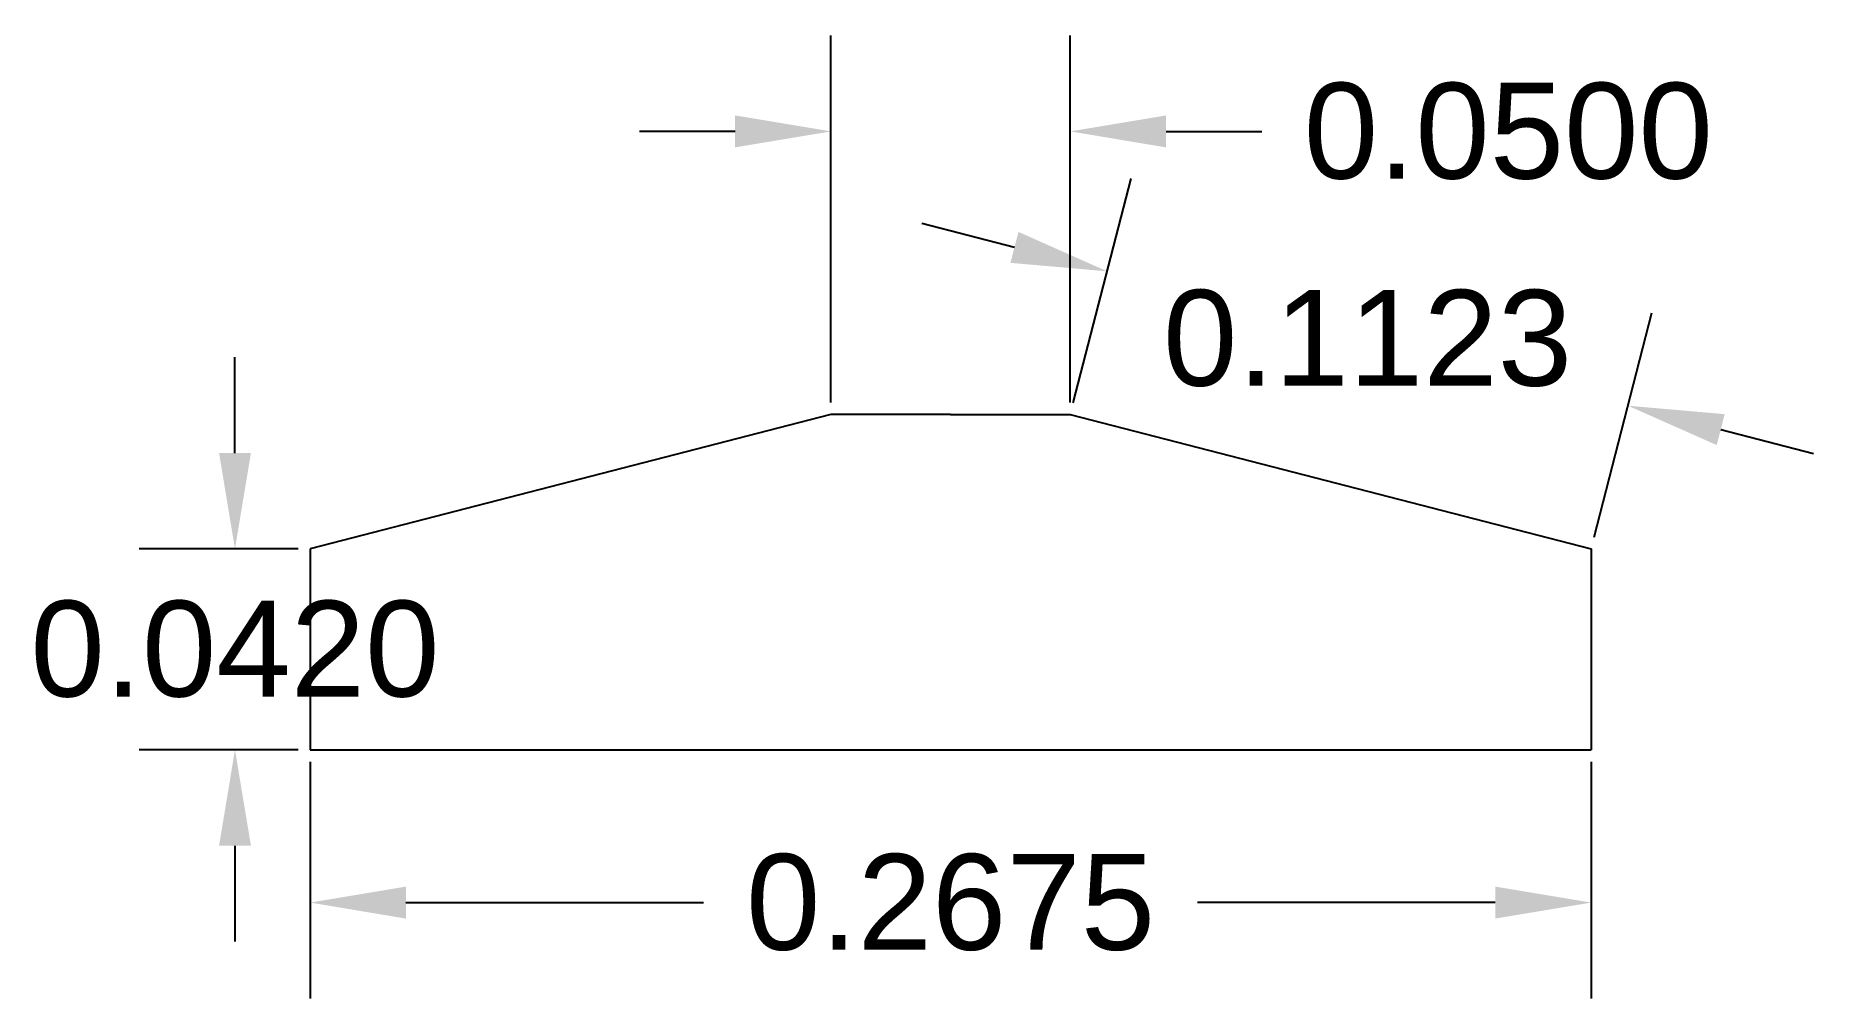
# Model space of a CAD drawing. Header units: metres. Extents: x 23.825 to 24.196, y 15.025 to 15.226.
import ezdxf

# ---------------------------------------------------------------- set-up
doc = ezdxf.new("R2010")
doc.units = ezdxf.units.M
doc.header["$MEASUREMENT"] = 0
doc.layers.add('dim', color=30, linetype='Continuous')
doc.layers.add('sup_clop', color=63, linetype='Continuous')
doc.styles.get("Standard").update_dxf_attribs({"font": 'arial.ttf'})
doc.dimstyles.get("Standard").update_dxf_attribs({"dimtxt": 0.02, "dimasz": 0.02, "dimexe": 0.02, "dimexo": 0.0025, "dimgap": 0.01, "dimtad": 0, "dimtih": 1, "dimtoh": 1, "dimdec": 4, "dimzin": 0, "dimdsep": 46, "dimtxsty": 'Standard', "dimcen": 0.01, "dimadec": 0, "dimazin": 0, "dimtfac": 1, "dimtdec": 4, "dimtofl": 0, "dimtmove": 0, "dimatfit": 3, "dimfxl": 1, "dimtolj": 1, "dimtzin": 0, "dimarcsym": 0})

# ---------------------------------------------------------------- blocks, each defined once
blk = doc.blocks.new('*D2')
at = {"layer": 'Defpoints', "color": 0, "transparency": 16777216}
for p in [(23.88232, 15.07696, -0.33601), (24.14985, 15.07696, -0.33601), (24.14985, 15.04508)]:
    blk.add_point(p, dxfattribs=at)
at = {"layer": 'dim', "color": 0, "lineweight": -2, "transparency": 16777216}
for p, q in [((23.88232, 15.07446), (23.88232, 15.02508)), ((24.14985, 15.07446), (24.14985, 15.02508)), ((23.90232, 15.04508), (23.9645, 15.04508)), ((24.12985, 15.04508), (24.06767, 15.04508))]:
    blk.add_line(p, q, dxfattribs=at)
at = {"layer": 'dim', "color": 0, "transparency": 16777216}
for points in [[(23.90232, 15.04841), (23.90232, 15.04174), (23.88232, 15.04508)], [(24.12985, 15.04841), (24.12985, 15.04174), (24.14985, 15.04508)]]:
    blk.add_solid(points, dxfattribs=at)
at = {"layer": 'dim', "color": 0, "transparency": 16777216, "insert": (24.01608, 15.04508), "char_height": 0.02, "attachment_point": 5}
blk.add_mtext('\\A1;0.2675', dxfattribs=at)
blk = doc.blocks.new('*D3')
at = {"layer": 'Defpoints', "color": 0, "transparency": 16777216}
for p in [(23.88232, 15.11891, -0.33601), (23.86663, 15.07696), (23.88232, 15.07696, -0.33601)]:
    blk.add_point(p, dxfattribs=at)
at = {"layer": 'dim', "color": 0, "lineweight": -2, "transparency": 16777216}
for p, q in [((23.86663, 15.13891), (23.86663, 15.15891)), ((23.87982, 15.11891), (23.84663, 15.11891)), ((23.87982, 15.07696), (23.84663, 15.07696)), ((23.86663, 15.05696), (23.86663, 15.03696))]:
    blk.add_line(p, q, dxfattribs=at)
at = {"layer": 'dim', "color": 0, "transparency": 16777216}
for points in [[(23.8633, 15.13891), (23.86996, 15.13891), (23.86663, 15.11891)], [(23.8633, 15.05696), (23.86996, 15.05696), (23.86663, 15.07696)]]:
    blk.add_solid(points, dxfattribs=at)
at = {"layer": 'dim', "color": 0, "transparency": 16777216, "insert": (23.86663, 15.09794), "char_height": 0.02, "attachment_point": 5}
blk.add_mtext('\\A1;0.0420', dxfattribs=at)
blk = doc.blocks.new('*D6')
at = {"layer": 'Defpoints', "color": 0, "transparency": 16777216}
for p in [(24.04108, 15.20605), (23.99108, 15.14696, -0.33601), (24.04108, 15.14696, -0.33601)]:
    blk.add_point(p, dxfattribs=at)
at = {"layer": 'dim', "color": 0, "lineweight": -2, "transparency": 16777216}
for p, q in [((23.99108, 15.14946), (23.99108, 15.22605)), ((24.04108, 15.14946), (24.04108, 15.22605)), ((23.97108, 15.20605), (23.95108, 15.20605)), ((24.06108, 15.20605), (24.08108, 15.20605))]:
    blk.add_line(p, q, dxfattribs=at)
at = {"layer": 'dim', "color": 0, "transparency": 16777216}
for points in [[(23.97108, 15.20938), (23.97108, 15.20271), (23.99108, 15.20605)], [(24.06108, 15.20938), (24.06108, 15.20271), (24.04108, 15.20605)]]:
    blk.add_solid(points, dxfattribs=at)
at = {"layer": 'dim', "color": 0, "transparency": 16777216, "insert": (24.13257, 15.20605), "char_height": 0.02, "attachment_point": 5}
blk.add_mtext('\\A1;0.0500', dxfattribs=at)
blk = doc.blocks.new('*D7')
at = {"layer": 'Defpoints', "color": 0, "transparency": 16777216}
for p in [(24.04108, 15.14696, -0.33601), (24.15756, 15.14879), (24.14985, 15.11891, -0.33601)]:
    blk.add_point(p, dxfattribs=at)
at = {"layer": 'dim', "color": 0, "lineweight": -2, "transparency": 16777216}
for p, q in [((24.04171, 15.14938), (24.05379, 15.19621)), ((24.02942, 15.18184), (24.01006, 15.18683)), ((24.15047, 15.12133), (24.16255, 15.16816)), ((24.17692, 15.1438), (24.19629, 15.13881))]:
    blk.add_line(p, q, dxfattribs=at)
at = {"layer": 'dim', "color": 0, "transparency": 16777216}
for points in [[(24.03026, 15.18507), (24.02859, 15.17861), (24.04879, 15.17684)], [(24.17775, 15.14703), (24.17609, 15.14057), (24.15756, 15.14879)]]:
    blk.add_solid(points, dxfattribs=at)
at = {"layer": 'dim', "color": 0, "transparency": 16777216, "insert": (24.10317, 15.16282), "char_height": 0.02, "attachment_point": 5}
blk.add_mtext('\\A1;0.1123', dxfattribs=at)

msp = doc.modelspace()

# ---------------------------------------------------------------- linework, layer by layer
at = {"layer": 'sup_clop'}
for p, q in [((23.99108, 15.14696, -0.33601), (23.88232, 15.11891, -0.33601)), ((24.01608, 15.14696, -0.33601), (23.99108, 15.14696, -0.33601)), ((24.01608, 15.14696, -0.33601), (24.04108, 15.14696, -0.33601)), ((24.04108, 15.14696, -0.33601), (24.14985, 15.11891, -0.33601)), ((23.88232, 15.11891, -0.33601), (23.88232, 15.07696, -0.33601)), ((24.14985, 15.11891, -0.33601), (24.14985, 15.07696, -0.33601)), ((23.88232, 15.07696, -0.33601), (24.14985, 15.07696, -0.33601))]:
    msp.add_line(p, q, dxfattribs=at)

# ---------------------------------------------------------------- dimensions: what is measured, and where the dimension line sits
at = {"layer": 'dim'}
for base, p1, p2, picture, middle in [((24.04108, 15.20605), (23.99108, 15.14696, -0.33601), (24.04108, 15.14696, -0.33601), '*D6', (24.13257, 15.20605)), ((24.14985, 15.04508), (23.88232, 15.07696, -0.33601), (24.14985, 15.07696, -0.33601), '*D2', (24.01608, 15.04508))]:
    dim = msp.add_linear_dim(base=base, p1=p1, p2=p2, dimstyle='Standard', dxfattribs=at)
    dim.commit()
    dim.dimension.update_dxf_attribs({"geometry": picture, "text_midpoint": middle})
dim = msp.add_aligned_dim(p1=(24.04108, 15.14696, -0.33601), p2=(24.14985, 15.11891, -0.33601), distance=0.03086, dimstyle='Standard', dxfattribs=at)
dim.commit()
dim.dimension.update_dxf_attribs({"geometry": '*D7', "text_midpoint": (24.10317, 15.16282)})
dim = msp.add_linear_dim(base=(23.8666295, 15.0769637), p1=(23.8823195, 15.1189141, -0.3360122), p2=(23.8823195, 15.0769637, -0.3360122), angle=90, dimstyle='Standard', dxfattribs=at)
dim.commit()
dim.dimension.update_dxf_attribs({"geometry": '*D3', "text_midpoint": (23.8666295, 15.0979389)})

doc.saveas('drawing.dxf')
